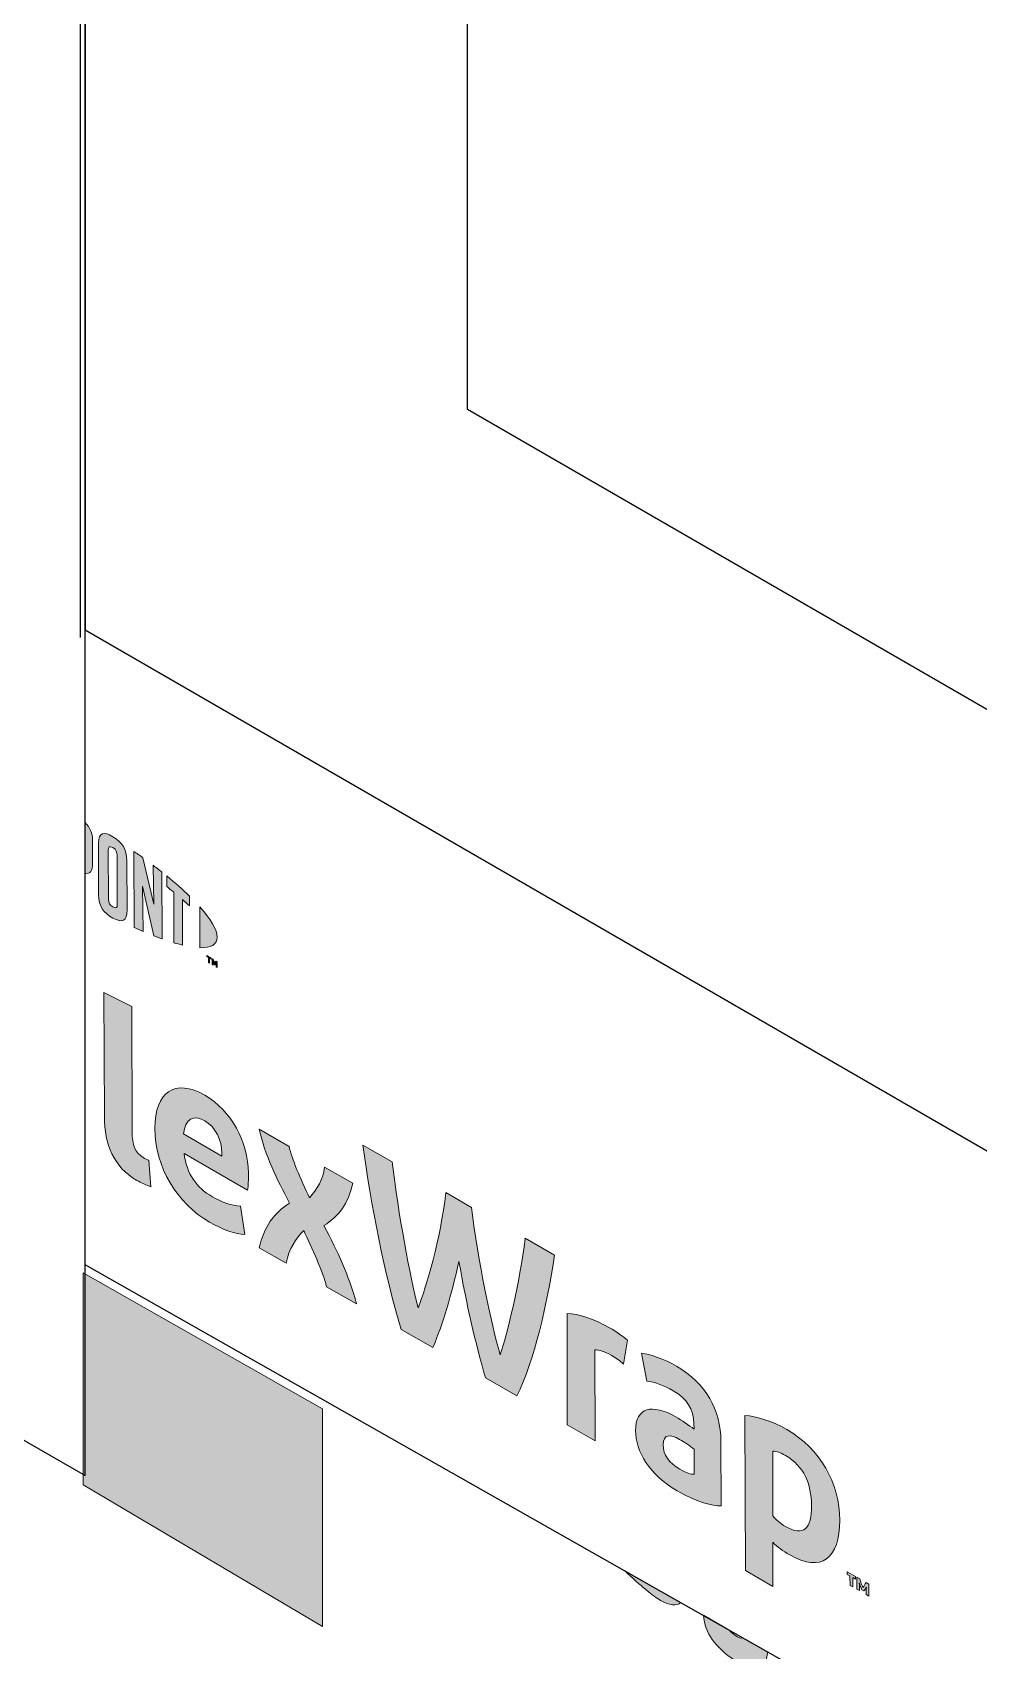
# Model space of a CAD drawing. Extents: x -1140 to 5605, y -816 to 1734.
# Drawn here: x 3806.2 to 3845, y -26.7 to 39.7 of the extents above; entities that cross this region are included whole.
import ezdxf

# ---------------------------------------------------------------- set-up
doc = ezdxf.new("R2010")
doc.units = 0
doc.header["$MEASUREMENT"] = 0
for name, color, linetype, lineweight in [('G-ANNO-TTLB', 7, 'Continuous', 0), ('TYVEK', 7, 'Continuous', 0), ('X-REF - TRACED', 7, 'Continuous', 0)]:
    doc.layers.add(name, color=color, linetype=linetype, lineweight=lineweight)

# ---------------------------------------------------------------- blocks, each defined once
blk = doc.blocks.new('Block_62')
at = {"layer": 'TYVEK', "color": 2, "lineweight": 25, "true_color": 0xffff00}
blk.add_lwpolyline([(3808.127, 14.842)], dxfattribs=at)
blk = doc.blocks.new('Block_63')
at = {"layer": 'TYVEK', "color": 1, "lineweight": 25, "true_color": 0xff0000}
blk.add_lwpolyline([(3839.972, -3.544)], dxfattribs=at)
blk = doc.blocks.new('Block_70')
at = {"layer": 'TYVEK', "color": 1, "lineweight": 25, "true_color": 0xff0000}
blk.add_lwpolyline([(3839.972, -3.544)], dxfattribs=at)
blk = doc.blocks.new('Block_74')
at = {"layer": 'TYVEK', "color": 4, "lineweight": 25, "true_color": 0x00ffff}
for points in [[(3860.526, 9.689)], [(3840.21, -1.922)]]:
    blk.add_lwpolyline(points, dxfattribs=at)
blk = doc.blocks.new('Block_77')
at = {"layer": 'TYVEK', "color": 4, "lineweight": 25, "true_color": 0x00ffff}
blk.add_lwpolyline([(3808.323, 15.016)], dxfattribs=at)
blk = doc.blocks.new('Block_78')
at = {"layer": 'TYVEK', "color": 2, "lineweight": 25, "true_color": 0xffff00}
blk.add_lwpolyline([(3808.082, 14.842)], dxfattribs=at)
blk = doc.blocks.new('Block_79')
at = {"layer": 'TYVEK', "color": 2, "lineweight": 25, "true_color": 0xffff00}
blk.add_lwpolyline([(3813.006, 17.625)], dxfattribs=at)
blk = doc.blocks.new('Block_80')
at = {"layer": 'TYVEK', "color": 1, "lineweight": 25, "true_color": 0xff0000}
blk.add_lwpolyline([(3839.972, -3.544)], dxfattribs=at)
blk = doc.blocks.new('Block_82')
at = {"layer": 'TYVEK', "true_color": 0x003b71, "transparency": 33554687}
h = blk.add_hatch(color=156, dxfattribs=at)
h.dxf.hatch_style = 2
edge = h.paths.add_edge_path()
edge.add_spline(control_points=[(3810.944, -6.601), (3810.864, -6.581), (3810.784, -6.54), (3810.704, -6.491), (3810.375, -6.301), (3810.254, -5.961), (3810.254, -5.441), (3810.254, -5.441), (3810.244, -0.29), (3810.244, -0.29), (3810.244, -0.29), (3809.094, 0.279), (3809.094, 0.279), (3809.094, 0.279), (3809.114, -4.811), (3809.114, -4.811), (3809.114, -5.951), (3809.494, -6.881), (3810.444, -7.431), (3810.614, -7.521), (3810.864, -7.631), (3811.024, -7.691), (3811.024, -7.691), (3810.944, -6.601), (3810.944, -6.601)], knot_values=[0, 0, 0, 0, 1, 1, 1, 2, 2, 2, 3, 3, 3, 4, 4, 4, 5, 5, 5, 6, 6, 6, 7, 7, 7, 8, 8, 8, 8], degree=3, periodic=0)
h = blk.add_hatch(color=156, dxfattribs=at)
h.dxf.hatch_style = 2
edge = h.paths.add_edge_path()
edge.add_spline(control_points=[(3813.934, -6.431), (3813.934, -6.431), (3812.364, -5.521), (3812.364, -5.521), (3812.434, -4.921), (3812.754, -4.711), (3813.234, -4.98), (3813.684, -5.241), (3813.934, -5.781), (3813.934, -6.311), (3813.934, -6.311), (3813.934, -6.431), (3813.934, -6.431)], knot_values=[0, 0, 0, 0, 1, 1, 1, 2, 2, 2, 3, 3, 3, 4, 4, 4, 4], degree=3, periodic=0)
edge = h.paths.add_edge_path()
edge.add_spline(control_points=[(3815.024, -7.131), (3815.024, -5.851), (3814.314, -4.561), (3813.234, -3.931), (3812.014, -3.241), (3811.184, -3.79), (3811.184, -5.301), (3811.184, -6.881), (3812.104, -8.381), (3813.434, -9.141), (3813.974, -9.461), (3814.514, -9.631), (3814.875, -9.651), (3814.875, -9.651), (3814.694, -8.491), (3814.694, -8.491), (3814.335, -8.451), (3813.954, -8.341), (3813.544, -8.101), (3812.884, -7.721), (3812.494, -7.161), (3812.384, -6.331), (3812.384, -6.331), (3814.994, -7.831), (3814.994, -7.831), (3815.014, -7.651), (3815.034, -7.411), (3815.024, -7.131)], knot_values=[0, 0, 0, 0, 1, 1, 1, 2, 2, 2, 3, 3, 3, 4, 4, 4, 5, 5, 5, 6, 6, 6, 7, 7, 7, 8, 8, 8, 9, 9, 9, 9], degree=3, periodic=0)
h = blk.add_hatch(color=156, dxfattribs=at)
h.dxf.hatch_style = 2
edge = h.paths.add_edge_path()
edge.add_spline(control_points=[(3818.125, -9.281), (3818.744, -8.901), (3819.104, -8.411), (3819.314, -7.54), (3819.314, -7.54), (3818.154, -6.881), (3818.154, -6.881), (3818.104, -7.381), (3817.835, -7.79), (3817.534, -8.141), (3817.165, -7.381), (3816.804, -6.531), (3816.694, -6.04), (3816.694, -6.04), (3815.464, -5.331), (3815.464, -5.331), (3815.724, -6.431), (3816.165, -7.341), (3816.714, -8.361), (3816.054, -8.781), (3815.674, -9.321), (3815.464, -10.201), (3815.464, -10.201), (3816.574, -10.831), (3816.574, -10.831), (3816.684, -10.221), (3816.984, -9.821), (3817.294, -9.48), (3817.644, -10.201), (3818.064, -11.151), (3818.234, -11.79), (3818.234, -11.79), (3819.464, -12.491), (3819.464, -12.491), (3819.125, -11.29), (3818.714, -10.391), (3818.125, -9.281)], knot_values=[0, 0, 0, 0, 1, 1, 1, 2, 2, 2, 3, 3, 3, 4, 4, 4, 5, 5, 5, 6, 6, 6, 7, 7, 7, 8, 8, 8, 9, 9, 9, 10, 10, 10, 11, 11, 11, 12, 12, 12, 12], degree=3, periodic=0)
h = blk.add_hatch(color=156, dxfattribs=at)
h.dxf.hatch_style = 2
edge = h.paths.add_edge_path()
edge.add_spline(control_points=[(3826.384, -9.801), (3826.144, -11.671), (3825.674, -13.661), (3825.354, -14.591), (3824.984, -13.261), (3824.444, -10.761), (3824.184, -8.54), (3824.184, -8.54), (3823.134, -7.931), (3823.134, -7.931), (3822.894, -9.871), (3822.344, -11.751), (3821.994, -12.661), (3821.654, -11.351), (3821.184, -8.821), (3820.924, -6.671), (3820.924, -6.671), (3819.724, -5.98), (3819.724, -5.98), (3820.034, -8.371), (3820.625, -11.331), (3821.294, -13.54), (3821.294, -13.54), (3822.594, -14.29), (3822.594, -14.29), (3823.004, -13.331), (3823.354, -12.141), (3823.665, -10.751), (3823.974, -12.491), (3824.344, -14.101), (3824.754, -15.531), (3824.754, -15.531), (3826.044, -16.271), (3826.044, -16.271), (3826.744, -14.851), (3827.284, -12.54), (3827.594, -10.501), (3827.594, -10.501), (3826.384, -9.801), (3826.384, -9.801)], knot_values=[0, 0, 0, 0, 1, 1, 1, 2, 2, 2, 3, 3, 3, 4, 4, 4, 5, 5, 5, 6, 6, 6, 7, 7, 7, 8, 8, 8, 9, 9, 9, 10, 10, 10, 11, 11, 11, 12, 12, 12, 13, 13, 13, 13], degree=3, periodic=0)
h = blk.add_hatch(color=156, dxfattribs=at)
h.dxf.hatch_style = 2
edge = h.paths.add_edge_path()
edge.add_spline(control_points=[(3829.844, -13.471), (3829.244, -13.131), (3828.554, -12.891), (3828.104, -12.891), (3828.104, -12.891), (3828.114, -17.461), (3828.114, -17.461), (3828.114, -17.461), (3829.254, -18.111), (3829.254, -18.111), (3829.254, -18.111), (3829.244, -14.381), (3829.244, -14.381), (3829.424, -14.381), (3829.625, -14.431), (3829.934, -14.611), (3830.104, -14.711), (3830.284, -14.831), (3830.424, -14.971), (3830.424, -14.971), (3830.585, -13.98), (3830.585, -13.98), (3830.415, -13.841), (3830.134, -13.641), (3829.844, -13.471)], knot_values=[0, 0, 0, 0, 1, 1, 1, 2, 2, 2, 3, 3, 3, 4, 4, 4, 5, 5, 5, 6, 6, 6, 7, 7, 7, 8, 8, 8, 8], degree=3, periodic=0)
h = blk.add_hatch(color=156, dxfattribs=at)
h.dxf.hatch_style = 2
edge = h.paths.add_edge_path()
edge.add_spline(control_points=[(3833.314, -19.48), (3833.194, -19.491), (3832.984, -19.431), (3832.734, -19.281), (3832.294, -19.031), (3832.044, -18.681), (3832.044, -18.281), (3832.044, -17.831), (3832.344, -17.831), (3832.724, -18.051), (3832.924, -18.161), (3833.125, -18.311), (3833.314, -18.461), (3833.314, -18.461), (3833.314, -19.48), (3833.314, -19.48)], knot_values=[0, 0, 0, 0, 1, 1, 1, 2, 2, 2, 3, 3, 3, 4, 4, 4, 5, 5, 5, 5], degree=3, periodic=0)
edge = h.paths.add_edge_path()
edge.add_spline(control_points=[(3834.415, -18.131), (3834.415, -16.841), (3833.804, -15.751), (3832.594, -15.051), (3832.085, -14.761), (3831.514, -14.551), (3831.165, -14.521), (3831.165, -14.521), (3831.375, -15.661), (3831.375, -15.661), (3831.714, -15.701), (3832.104, -15.851), (3832.464, -16.061), (3833.014, -16.381), (3833.304, -16.821), (3833.304, -17.401), (3833.304, -17.401), (3833.314, -17.631), (3833.314, -17.631), (3833.104, -17.48), (3832.804, -17.271), (3832.574, -17.131), (3831.585, -16.571), (3830.915, -16.741), (3830.915, -17.691), (3830.915, -18.54), (3831.484, -19.511), (3832.625, -20.161), (3833.444, -20.641), (3834.085, -20.781), (3834.424, -20.781), (3834.424, -20.781), (3834.415, -18.131), (3834.415, -18.131)], knot_values=[0, 0, 0, 0, 1, 1, 1, 2, 2, 2, 3, 3, 3, 4, 4, 4, 5, 5, 5, 6, 6, 6, 7, 7, 7, 8, 8, 8, 9, 9, 9, 10, 10, 10, 11, 11, 11, 11], degree=3, periodic=0)
h = blk.add_hatch(color=156, dxfattribs=at)
h.dxf.hatch_style = 2
edge = h.paths.add_edge_path()
edge.add_spline(control_points=[(3837.074, -21.631), (3836.835, -21.491), (3836.704, -21.361), (3836.544, -21.191), (3836.544, -21.191), (3836.544, -18.531), (3836.544, -18.531), (3836.714, -18.551), (3836.864, -18.591), (3837.064, -18.711), (3837.824, -19.141), (3838.134, -19.891), (3838.134, -20.751), (3838.144, -21.73), (3837.804, -22.051), (3837.074, -21.631)], knot_values=[0, 0, 0, 0, 1, 1, 1, 2, 2, 2, 3, 3, 3, 4, 4, 4, 5, 5, 5, 5], degree=3, periodic=0)
edge = h.paths.add_edge_path()
edge.add_spline(control_points=[(3837.125, -17.651), (3836.534, -17.311), (3835.875, -17.101), (3835.404, -17.071), (3835.404, -17.071), (3835.424, -23.431), (3835.424, -23.431), (3835.424, -23.431), (3836.554, -24.081), (3836.554, -24.081), (3836.554, -24.081), (3836.544, -22.271), (3836.544, -22.271), (3836.754, -22.48), (3836.954, -22.631), (3837.244, -22.79), (3838.534, -23.54), (3839.304, -22.941), (3839.294, -21.371), (3839.294, -19.851), (3838.484, -18.431), (3837.125, -17.651)], knot_values=[0, 0, 0, 0, 1, 1, 1, 2, 2, 2, 3, 3, 3, 4, 4, 4, 5, 5, 5, 6, 6, 6, 7, 7, 7, 7], degree=3, periodic=0)
h = blk.add_hatch(color=156, dxfattribs=at)
h.dxf.hatch_style = 2
edge = h.paths.add_edge_path()
edge.add_spline(control_points=[(3839.604, -23.48), (3839.604, -23.48), (3839.604, -23.591), (3839.604, -23.591), (3839.604, -23.591), (3839.714, -23.651), (3839.714, -23.651), (3839.714, -23.651), (3839.724, -24.04), (3839.724, -24.04), (3839.724, -24.04), (3839.835, -24.101), (3839.835, -24.101), (3839.835, -24.101), (3839.835, -23.721), (3839.835, -23.721), (3839.835, -23.721), (3839.944, -23.781), (3839.944, -23.781), (3839.944, -23.781), (3839.944, -23.671), (3839.944, -23.671), (3839.944, -23.671), (3839.604, -23.48), (3839.604, -23.48)], knot_values=[0, 0, 0, 0, 1, 1, 1, 2, 2, 2, 3, 3, 3, 4, 4, 4, 5, 5, 5, 6, 6, 6, 7, 7, 7, 8, 8, 8, 8], degree=3, periodic=0)
edge = h.paths.add_edge_path()
edge.add_spline(control_points=[(3840.375, -23.921), (3840.335, -24.011), (3840.294, -24.071), (3840.244, -24.131), (3840.194, -24.021), (3840.154, -23.911), (3840.114, -23.771), (3840.114, -23.771), (3839.994, -23.701), (3839.994, -23.701), (3839.994, -23.701), (3839.994, -24.191), (3839.994, -24.191), (3839.994, -24.191), (3840.104, -24.251), (3840.104, -24.251), (3840.104, -24.251), (3840.104, -24.031), (3840.104, -24.031), (3840.104, -24.031), (3840.094, -23.941), (3840.094, -23.941), (3840.134, -24.04), (3840.174, -24.141), (3840.204, -24.221), (3840.204, -24.221), (3840.284, -24.271), (3840.284, -24.271), (3840.314, -24.23), (3840.354, -24.171), (3840.394, -24.121), (3840.394, -24.121), (3840.384, -24.191), (3840.384, -24.191), (3840.384, -24.191), (3840.384, -24.421), (3840.384, -24.421), (3840.384, -24.421), (3840.494, -24.48), (3840.494, -24.48), (3840.494, -24.48), (3840.494, -23.991), (3840.494, -23.991), (3840.494, -23.991), (3840.375, -23.921), (3840.375, -23.921)], knot_values=[0, 0, 0, 0, 1, 1, 1, 2, 2, 2, 3, 3, 3, 4, 4, 4, 5, 5, 5, 6, 6, 6, 7, 7, 7, 8, 8, 8, 9, 9, 9, 10, 10, 10, 11, 11, 11, 12, 12, 12, 13, 13, 13, 14, 14, 14, 15, 15, 15, 15], degree=3, periodic=0)
at = {"layer": 'TYVEK'}
for points, knots in [([(3810.944, -6.601), (3810.864, -6.581), (3810.784, -6.54), (3810.704, -6.491), (3810.375, -6.301), (3810.254, -5.961), (3810.254, -5.441), (3810.254, -5.441), (3810.244, -0.29), (3810.244, -0.29), (3810.244, -0.29), (3809.094, 0.279), (3809.094, 0.279), (3809.094, 0.279), (3809.114, -4.811), (3809.114, -4.811), (3809.114, -5.951), (3809.494, -6.881), (3810.444, -7.431), (3810.614, -7.521), (3810.864, -7.631), (3811.024, -7.691), (3811.024, -7.691), (3810.944, -6.601), (3810.944, -6.601)], [0, 0, 0, 0, 1, 1, 1, 2, 2, 2, 3, 3, 3, 4, 4, 4, 5, 5, 5, 6, 6, 6, 7, 7, 7, 8, 8, 8, 8]), ([(3815.024, -7.131), (3815.024, -5.851), (3814.314, -4.561), (3813.234, -3.931), (3812.014, -3.241), (3811.184, -3.79), (3811.184, -5.301), (3811.184, -6.881), (3812.104, -8.381), (3813.434, -9.141), (3813.974, -9.461), (3814.514, -9.631), (3814.875, -9.651), (3814.875, -9.651), (3814.694, -8.491), (3814.694, -8.491), (3814.335, -8.451), (3813.954, -8.341), (3813.544, -8.101), (3812.884, -7.721), (3812.494, -7.161), (3812.384, -6.331), (3812.384, -6.331), (3814.994, -7.831), (3814.994, -7.831), (3815.014, -7.651), (3815.034, -7.411), (3815.024, -7.131)], [0, 0, 0, 0, 1, 1, 1, 2, 2, 2, 3, 3, 3, 4, 4, 4, 5, 5, 5, 6, 6, 6, 7, 7, 7, 8, 8, 8, 9, 9, 9, 9]), ([(3813.934, -6.431), (3813.934, -6.431), (3812.364, -5.521), (3812.364, -5.521), (3812.434, -4.921), (3812.754, -4.711), (3813.234, -4.98), (3813.684, -5.241), (3813.934, -5.781), (3813.934, -6.311), (3813.934, -6.311), (3813.934, -6.431), (3813.934, -6.431)], [0, 0, 0, 0, 1, 1, 1, 2, 2, 2, 3, 3, 3, 4, 4, 4, 4]), ([(3818.125, -9.281), (3818.744, -8.901), (3819.104, -8.411), (3819.314, -7.54), (3819.314, -7.54), (3818.154, -6.881), (3818.154, -6.881), (3818.104, -7.381), (3817.835, -7.79), (3817.534, -8.141), (3817.165, -7.381), (3816.804, -6.531), (3816.694, -6.04), (3816.694, -6.04), (3815.464, -5.331), (3815.464, -5.331), (3815.724, -6.431), (3816.165, -7.341), (3816.714, -8.361), (3816.054, -8.781), (3815.674, -9.321), (3815.464, -10.201), (3815.464, -10.201), (3816.574, -10.831), (3816.574, -10.831), (3816.684, -10.221), (3816.984, -9.821), (3817.294, -9.48), (3817.644, -10.201), (3818.064, -11.151), (3818.234, -11.79), (3818.234, -11.79), (3819.464, -12.491), (3819.464, -12.491), (3819.125, -11.29), (3818.714, -10.391), (3818.125, -9.281)], [0, 0, 0, 0, 1, 1, 1, 2, 2, 2, 3, 3, 3, 4, 4, 4, 5, 5, 5, 6, 6, 6, 7, 7, 7, 8, 8, 8, 9, 9, 9, 10, 10, 10, 11, 11, 11, 12, 12, 12, 12]), ([(3826.384, -9.801), (3826.144, -11.671), (3825.674, -13.661), (3825.354, -14.591), (3824.984, -13.261), (3824.444, -10.761), (3824.184, -8.54), (3824.184, -8.54), (3823.134, -7.931), (3823.134, -7.931), (3822.894, -9.871), (3822.344, -11.751), (3821.994, -12.661), (3821.654, -11.351), (3821.184, -8.821), (3820.924, -6.671), (3820.924, -6.671), (3819.724, -5.98), (3819.724, -5.98), (3820.034, -8.371), (3820.625, -11.331), (3821.294, -13.54), (3821.294, -13.54), (3822.594, -14.29), (3822.594, -14.29), (3823.004, -13.331), (3823.354, -12.141), (3823.665, -10.751), (3823.974, -12.491), (3824.344, -14.101), (3824.754, -15.531), (3824.754, -15.531), (3826.044, -16.271), (3826.044, -16.271), (3826.744, -14.851), (3827.284, -12.54), (3827.594, -10.501), (3827.594, -10.501), (3826.384, -9.801), (3826.384, -9.801)], [0, 0, 0, 0, 1, 1, 1, 2, 2, 2, 3, 3, 3, 4, 4, 4, 5, 5, 5, 6, 6, 6, 7, 7, 7, 8, 8, 8, 9, 9, 9, 10, 10, 10, 11, 11, 11, 12, 12, 12, 13, 13, 13, 13]), ([(3829.844, -13.471), (3829.244, -13.131), (3828.554, -12.891), (3828.104, -12.891), (3828.104, -12.891), (3828.114, -17.461), (3828.114, -17.461), (3828.114, -17.461), (3829.254, -18.111), (3829.254, -18.111), (3829.254, -18.111), (3829.244, -14.381), (3829.244, -14.381), (3829.424, -14.381), (3829.625, -14.431), (3829.934, -14.611), (3830.104, -14.711), (3830.284, -14.831), (3830.424, -14.971), (3830.424, -14.971), (3830.585, -13.98), (3830.585, -13.98), (3830.415, -13.841), (3830.134, -13.641), (3829.844, -13.471)], [0, 0, 0, 0, 1, 1, 1, 2, 2, 2, 3, 3, 3, 4, 4, 4, 5, 5, 5, 6, 6, 6, 7, 7, 7, 8, 8, 8, 8]), ([(3834.415, -18.131), (3834.415, -16.841), (3833.804, -15.751), (3832.594, -15.051), (3832.085, -14.761), (3831.514, -14.551), (3831.165, -14.521), (3831.165, -14.521), (3831.375, -15.661), (3831.375, -15.661), (3831.714, -15.701), (3832.104, -15.851), (3832.464, -16.061), (3833.014, -16.381), (3833.304, -16.821), (3833.304, -17.401), (3833.304, -17.401), (3833.314, -17.631), (3833.314, -17.631), (3833.104, -17.48), (3832.804, -17.271), (3832.574, -17.131), (3831.585, -16.571), (3830.915, -16.741), (3830.915, -17.691), (3830.915, -18.54), (3831.484, -19.511), (3832.625, -20.161), (3833.444, -20.641), (3834.085, -20.781), (3834.424, -20.781), (3834.424, -20.781), (3834.415, -18.131), (3834.415, -18.131)], [0, 0, 0, 0, 1, 1, 1, 2, 2, 2, 3, 3, 3, 4, 4, 4, 5, 5, 5, 6, 6, 6, 7, 7, 7, 8, 8, 8, 9, 9, 9, 10, 10, 10, 11, 11, 11, 11]), ([(3837.125, -17.651), (3836.534, -17.311), (3835.875, -17.101), (3835.404, -17.071), (3835.404, -17.071), (3835.424, -23.431), (3835.424, -23.431), (3835.424, -23.431), (3836.554, -24.081), (3836.554, -24.081), (3836.554, -24.081), (3836.544, -22.271), (3836.544, -22.271), (3836.754, -22.48), (3836.954, -22.631), (3837.244, -22.79), (3838.534, -23.54), (3839.304, -22.941), (3839.294, -21.371), (3839.294, -19.851), (3838.484, -18.431), (3837.125, -17.651)], [0, 0, 0, 0, 1, 1, 1, 2, 2, 2, 3, 3, 3, 4, 4, 4, 5, 5, 5, 6, 6, 6, 7, 7, 7, 7]), ([(3833.314, -19.48), (3833.194, -19.491), (3832.984, -19.431), (3832.734, -19.281), (3832.294, -19.031), (3832.044, -18.681), (3832.044, -18.281), (3832.044, -17.831), (3832.344, -17.831), (3832.724, -18.051), (3832.924, -18.161), (3833.125, -18.311), (3833.314, -18.461), (3833.314, -18.461), (3833.314, -19.48), (3833.314, -19.48)], [0, 0, 0, 0, 1, 1, 1, 2, 2, 2, 3, 3, 3, 4, 4, 4, 5, 5, 5, 5]), ([(3837.074, -21.631), (3836.835, -21.491), (3836.704, -21.361), (3836.544, -21.191), (3836.544, -21.191), (3836.544, -18.531), (3836.544, -18.531), (3836.714, -18.551), (3836.864, -18.591), (3837.064, -18.711), (3837.824, -19.141), (3838.134, -19.891), (3838.134, -20.751), (3838.144, -21.73), (3837.804, -22.051), (3837.074, -21.631)], [0, 0, 0, 0, 1, 1, 1, 2, 2, 2, 3, 3, 3, 4, 4, 4, 5, 5, 5, 5]), ([(3839.604, -23.48), (3839.604, -23.48), (3839.604, -23.591), (3839.604, -23.591), (3839.604, -23.591), (3839.714, -23.651), (3839.714, -23.651), (3839.714, -23.651), (3839.724, -24.04), (3839.724, -24.04), (3839.724, -24.04), (3839.835, -24.101), (3839.835, -24.101), (3839.835, -24.101), (3839.835, -23.721), (3839.835, -23.721), (3839.835, -23.721), (3839.944, -23.781), (3839.944, -23.781), (3839.944, -23.781), (3839.944, -23.671), (3839.944, -23.671), (3839.944, -23.671), (3839.604, -23.48), (3839.604, -23.48)], [0, 0, 0, 0, 1, 1, 1, 2, 2, 2, 3, 3, 3, 4, 4, 4, 5, 5, 5, 6, 6, 6, 7, 7, 7, 8, 8, 8, 8]), ([(3840.375, -23.921), (3840.335, -24.011), (3840.294, -24.071), (3840.244, -24.131), (3840.194, -24.021), (3840.154, -23.911), (3840.114, -23.771), (3840.114, -23.771), (3839.994, -23.701), (3839.994, -23.701), (3839.994, -23.701), (3839.994, -24.191), (3839.994, -24.191), (3839.994, -24.191), (3840.104, -24.251), (3840.104, -24.251), (3840.104, -24.251), (3840.104, -24.031), (3840.104, -24.031), (3840.104, -24.031), (3840.094, -23.941), (3840.094, -23.941), (3840.134, -24.04), (3840.174, -24.141), (3840.204, -24.221), (3840.204, -24.221), (3840.284, -24.271), (3840.284, -24.271), (3840.314, -24.23), (3840.354, -24.171), (3840.394, -24.121), (3840.394, -24.121), (3840.384, -24.191), (3840.384, -24.191), (3840.384, -24.191), (3840.384, -24.421), (3840.384, -24.421), (3840.384, -24.421), (3840.494, -24.48), (3840.494, -24.48), (3840.494, -24.48), (3840.494, -23.991), (3840.494, -23.991), (3840.494, -23.991), (3840.375, -23.921), (3840.375, -23.921)], [0, 0, 0, 0, 1, 1, 1, 2, 2, 2, 3, 3, 3, 4, 4, 4, 5, 5, 5, 6, 6, 6, 7, 7, 7, 8, 8, 8, 9, 9, 9, 10, 10, 10, 11, 11, 11, 12, 12, 12, 13, 13, 13, 14, 14, 14, 15, 15, 15, 15])]:
    blk.add_open_spline(points, degree=3, knots=knots, dxfattribs=at)
blk = doc.blocks.new('Block_83')
at = {"layer": 'TYVEK', "true_color": 0x003b71, "transparency": 33554687}
h = blk.add_hatch(color=156, dxfattribs=at)
h.dxf.hatch_style = 2
edge = h.paths.add_edge_path()
edge.add_spline(control_points=[(3808.324, 7.249), (3808.324, 7.249), (3808.324, 5.169), (3808.324, 5.169), (3808.534, 5.129), (3808.625, 5.27), (3808.625, 5.569), (3808.625, 5.569), (3808.625, 6.529), (3808.625, 6.529), (3808.625, 6.809), (3808.524, 7.049), (3808.324, 7.249)], knot_values=[0, 0, 0, 0, 1, 1, 1, 2, 2, 2, 3, 3, 3, 4, 4, 4, 4], degree=3, periodic=0)
h = blk.add_hatch(color=156, dxfattribs=at)
h.dxf.hatch_style = 2
edge = h.paths.add_edge_path()
edge.add_spline(control_points=[(3809.464, 3.789), (3809.324, 3.869), (3809.284, 3.96), (3809.284, 4.089), (3809.284, 4.089), (3809.274, 6.119), (3809.274, 6.119), (3809.274, 6.249), (3809.314, 6.309), (3809.464, 6.219), (3809.604, 6.129), (3809.634, 6.039), (3809.634, 5.909), (3809.634, 5.909), (3809.644, 3.889), (3809.644, 3.889), (3809.644, 3.759), (3809.604, 3.71), (3809.464, 3.789)], knot_values=[0, 0, 0, 0, 1, 1, 1, 2, 2, 2, 3, 3, 3, 4, 4, 4, 5, 5, 5, 6, 6, 6, 6], degree=3, periodic=0)
edge = h.paths.add_edge_path()
edge.add_spline(control_points=[(3810.034, 5.699), (3810.034, 6.159), (3809.854, 6.419), (3809.454, 6.669), (3809.094, 6.899), (3808.875, 6.839), (3808.875, 6.409), (3808.875, 6.409), (3808.875, 4.289), (3808.875, 4.289), (3808.884, 3.829), (3809.074, 3.529), (3809.464, 3.329), (3809.844, 3.129), (3810.044, 3.179), (3810.044, 3.669), (3810.044, 3.669), (3810.034, 5.699), (3810.034, 5.699)], knot_values=[0, 0, 0, 0, 1, 1, 1, 2, 2, 2, 3, 3, 3, 4, 4, 4, 5, 5, 5, 6, 6, 6, 6], degree=3, periodic=0)
h = blk.add_hatch(color=156, dxfattribs=at)
h.dxf.hatch_style = 2
edge = h.paths.add_edge_path()
edge.add_spline(control_points=[(3811.14, 3.897), (3811.14, 3.897), (3810.697, 5.803), (3810.697, 5.803), (3810.577, 5.89), (3810.433, 5.991), (3810.321, 6.067), (3810.321, 6.067), (3810.329, 2.946), (3810.329, 2.946), (3810.407, 2.909), (3810.607, 2.821), (3810.71, 2.777), (3810.71, 2.777), (3810.674, 4.634), (3810.674, 4.634), (3810.674, 4.634), (3811.144, 2.6), (3811.144, 2.6), (3811.243, 2.561), (3811.387, 2.507), (3811.482, 2.473), (3811.482, 2.473), (3811.475, 5.216), (3811.475, 5.216), (3811.376, 5.295), (3811.196, 5.434), (3811.109, 5.499), (3811.109, 5.499), (3811.14, 3.897), (3811.14, 3.897)], knot_values=[0, 0, 0, 0, 1, 1, 1, 2, 2, 2, 3, 3, 3, 4, 4, 4, 5, 5, 5, 6, 6, 6, 7, 7, 7, 8, 8, 8, 9, 9, 9, 10, 10, 10, 10], degree=3, periodic=0)
h = blk.add_hatch(color=156, dxfattribs=at)
h.dxf.hatch_style = 2
edge = h.paths.add_edge_path()
edge.add_spline(control_points=[(3811.672, 4.624), (3811.771, 4.547), (3811.867, 4.469), (3811.961, 4.391), (3811.961, 4.391), (3811.967, 2.316), (3811.967, 2.316), (3812.053, 2.289), (3812.214, 2.245), (3812.321, 2.22), (3812.321, 2.22), (3812.317, 4.089), (3812.317, 4.089), (3812.42, 4), (3812.517, 3.913), (3812.606, 3.833), (3812.606, 3.833), (3812.605, 4.233), (3812.605, 4.233), (3812.324, 4.507), (3812.023, 4.771), (3811.671, 5.058), (3811.671, 5.058), (3811.672, 4.624), (3811.672, 4.624)], knot_values=[0, 0, 0, 0, 1, 1, 1, 2, 2, 2, 3, 3, 3, 4, 4, 4, 5, 5, 5, 6, 6, 6, 7, 7, 7, 8, 8, 8, 8], degree=3, periodic=0)
h = blk.add_hatch(color=156, dxfattribs=at)
h.dxf.hatch_style = 2
edge = h.paths.add_edge_path()
edge.add_spline(control_points=[(3813.743, 2.549), (3813.744, 2.242), (3813.486, 2.103), (3813.035, 2.115), (3813.035, 2.115), (3813.031, 3.791), (3813.031, 3.791), (3813.483, 3.287), (3813.742, 2.853), (3813.743, 2.549)], knot_values=[0, 0, 0, 0, 1, 1, 1, 2, 2, 2, 3, 3, 3, 3], degree=3, periodic=0)
h = blk.add_hatch(color=156, dxfattribs=at)
h.dxf.hatch_style = 2
edge = h.paths.add_edge_path()
edge.add_spline(control_points=[(3813.324, 1.789), (3813.324, 1.789), (3813.324, 1.739), (3813.324, 1.739), (3813.324, 1.739), (3813.384, 1.71), (3813.384, 1.71), (3813.384, 1.71), (3813.384, 1.509), (3813.384, 1.509), (3813.384, 1.509), (3813.424, 1.479), (3813.424, 1.479), (3813.424, 1.479), (3813.424, 1.679), (3813.424, 1.679), (3813.424, 1.679), (3813.494, 1.649), (3813.494, 1.649), (3813.494, 1.649), (3813.494, 1.689), (3813.494, 1.689), (3813.494, 1.689), (3813.324, 1.789), (3813.324, 1.789)], knot_values=[0, 0, 0, 0, 1, 1, 1, 2, 2, 2, 3, 3, 3, 4, 4, 4, 5, 5, 5, 6, 6, 6, 7, 7, 7, 8, 8, 8, 8], degree=3, periodic=0)
edge = h.paths.add_edge_path()
edge.add_spline(control_points=[(3813.704, 1.559), (3813.704, 1.559), (3813.644, 1.489), (3813.644, 1.489), (3813.644, 1.489), (3813.574, 1.639), (3813.574, 1.639), (3813.574, 1.639), (3813.534, 1.659), (3813.534, 1.659), (3813.534, 1.659), (3813.534, 1.419), (3813.534, 1.419), (3813.534, 1.419), (3813.574, 1.399), (3813.574, 1.399), (3813.574, 1.399), (3813.574, 1.569), (3813.574, 1.569), (3813.574, 1.569), (3813.634, 1.419), (3813.634, 1.419), (3813.634, 1.419), (3813.644, 1.419), (3813.644, 1.419), (3813.644, 1.419), (3813.704, 1.489), (3813.704, 1.489), (3813.704, 1.489), (3813.704, 1.319), (3813.704, 1.319), (3813.704, 1.319), (3813.744, 1.299), (3813.744, 1.299), (3813.744, 1.299), (3813.744, 1.539), (3813.744, 1.539), (3813.744, 1.539), (3813.704, 1.559), (3813.704, 1.559)], knot_values=[0, 0, 0, 0, 1, 1, 1, 2, 2, 2, 3, 3, 3, 4, 4, 4, 5, 5, 5, 6, 6, 6, 7, 7, 7, 8, 8, 8, 9, 9, 9, 10, 10, 10, 11, 11, 11, 12, 12, 12, 13, 13, 13, 13], degree=3, periodic=0)
at = {"layer": 'TYVEK'}
for points, knots in [([(3808.324, 7.249), (3808.324, 7.249), (3808.324, 5.169), (3808.324, 5.169), (3808.534, 5.129), (3808.625, 5.27), (3808.625, 5.569), (3808.625, 5.569), (3808.625, 6.529), (3808.625, 6.529), (3808.625, 6.809), (3808.524, 7.049), (3808.324, 7.249)], [0, 0, 0, 0, 1, 1, 1, 2, 2, 2, 3, 3, 3, 4, 4, 4, 4]), ([(3810.034, 5.699), (3810.034, 6.159), (3809.854, 6.419), (3809.454, 6.669), (3809.094, 6.899), (3808.875, 6.839), (3808.875, 6.409), (3808.875, 6.409), (3808.875, 4.289), (3808.875, 4.289), (3808.884, 3.829), (3809.074, 3.529), (3809.464, 3.329), (3809.844, 3.129), (3810.044, 3.179), (3810.044, 3.669), (3810.044, 3.669), (3810.034, 5.699), (3810.034, 5.699)], [0, 0, 0, 0, 1, 1, 1, 2, 2, 2, 3, 3, 3, 4, 4, 4, 5, 5, 5, 6, 6, 6, 6]), ([(3809.464, 3.789), (3809.324, 3.869), (3809.284, 3.96), (3809.284, 4.089), (3809.284, 4.089), (3809.274, 6.119), (3809.274, 6.119), (3809.274, 6.249), (3809.314, 6.309), (3809.464, 6.219), (3809.604, 6.129), (3809.634, 6.039), (3809.634, 5.909), (3809.634, 5.909), (3809.644, 3.889), (3809.644, 3.889), (3809.644, 3.759), (3809.604, 3.71), (3809.464, 3.789)], [0, 0, 0, 0, 1, 1, 1, 2, 2, 2, 3, 3, 3, 4, 4, 4, 5, 5, 5, 6, 6, 6, 6]), ([(3811.14, 3.897), (3811.14, 3.897), (3810.697, 5.803), (3810.697, 5.803), (3810.577, 5.89), (3810.433, 5.991), (3810.321, 6.067), (3810.321, 6.067), (3810.329, 2.946), (3810.329, 2.946), (3810.407, 2.909), (3810.607, 2.821), (3810.71, 2.777), (3810.71, 2.777), (3810.674, 4.634), (3810.674, 4.634), (3810.674, 4.634), (3811.144, 2.6), (3811.144, 2.6), (3811.243, 2.561), (3811.387, 2.507), (3811.482, 2.473), (3811.482, 2.473), (3811.475, 5.216), (3811.475, 5.216), (3811.376, 5.295), (3811.196, 5.434), (3811.109, 5.499), (3811.109, 5.499), (3811.14, 3.897), (3811.14, 3.897)], [0, 0, 0, 0, 1, 1, 1, 2, 2, 2, 3, 3, 3, 4, 4, 4, 5, 5, 5, 6, 6, 6, 7, 7, 7, 8, 8, 8, 9, 9, 9, 10, 10, 10, 10]), ([(3811.672, 4.624), (3811.771, 4.547), (3811.867, 4.469), (3811.961, 4.391), (3811.961, 4.391), (3811.967, 2.316), (3811.967, 2.316), (3812.053, 2.289), (3812.214, 2.245), (3812.321, 2.22), (3812.321, 2.22), (3812.317, 4.089), (3812.317, 4.089), (3812.42, 4), (3812.517, 3.913), (3812.606, 3.833), (3812.606, 3.833), (3812.605, 4.233), (3812.605, 4.233), (3812.324, 4.507), (3812.023, 4.771), (3811.671, 5.058), (3811.671, 5.058), (3811.672, 4.624), (3811.672, 4.624)], [0, 0, 0, 0, 1, 1, 1, 2, 2, 2, 3, 3, 3, 4, 4, 4, 5, 5, 5, 6, 6, 6, 7, 7, 7, 8, 8, 8, 8]), ([(3813.743, 2.549), (3813.744, 2.242), (3813.486, 2.103), (3813.035, 2.115), (3813.035, 2.115), (3813.031, 3.791), (3813.031, 3.791), (3813.483, 3.287), (3813.742, 2.853), (3813.743, 2.549)], [0, 0, 0, 0, 1, 1, 1, 2, 2, 2, 3, 3, 3, 3]), ([(3813.324, 1.789), (3813.324, 1.789), (3813.324, 1.739), (3813.324, 1.739), (3813.324, 1.739), (3813.384, 1.71), (3813.384, 1.71), (3813.384, 1.71), (3813.384, 1.509), (3813.384, 1.509), (3813.384, 1.509), (3813.424, 1.479), (3813.424, 1.479), (3813.424, 1.479), (3813.424, 1.679), (3813.424, 1.679), (3813.424, 1.679), (3813.494, 1.649), (3813.494, 1.649), (3813.494, 1.649), (3813.494, 1.689), (3813.494, 1.689), (3813.494, 1.689), (3813.324, 1.789), (3813.324, 1.789)], [0, 0, 0, 0, 1, 1, 1, 2, 2, 2, 3, 3, 3, 4, 4, 4, 5, 5, 5, 6, 6, 6, 7, 7, 7, 8, 8, 8, 8]), ([(3813.704, 1.559), (3813.704, 1.559), (3813.644, 1.489), (3813.644, 1.489), (3813.644, 1.489), (3813.574, 1.639), (3813.574, 1.639), (3813.574, 1.639), (3813.534, 1.659), (3813.534, 1.659), (3813.534, 1.659), (3813.534, 1.419), (3813.534, 1.419), (3813.534, 1.419), (3813.574, 1.399), (3813.574, 1.399), (3813.574, 1.399), (3813.574, 1.569), (3813.574, 1.569), (3813.574, 1.569), (3813.634, 1.419), (3813.634, 1.419), (3813.634, 1.419), (3813.644, 1.419), (3813.644, 1.419), (3813.644, 1.419), (3813.704, 1.489), (3813.704, 1.489), (3813.704, 1.489), (3813.704, 1.319), (3813.704, 1.319), (3813.704, 1.319), (3813.744, 1.299), (3813.744, 1.299), (3813.744, 1.299), (3813.744, 1.539), (3813.744, 1.539), (3813.744, 1.539), (3813.704, 1.559), (3813.704, 1.559)], [0, 0, 0, 0, 1, 1, 1, 2, 2, 2, 3, 3, 3, 4, 4, 4, 5, 5, 5, 6, 6, 6, 7, 7, 7, 8, 8, 8, 9, 9, 9, 10, 10, 10, 11, 11, 11, 12, 12, 12, 13, 13, 13, 13])]:
    blk.add_open_spline(points, degree=3, knots=knots, dxfattribs=at)
blk = doc.blocks.new('Block_81')
at = {"layer": 'TYVEK'}
for name in ['Block_83', 'Block_82']:
    blk.add_blockref(name, (0, 0), dxfattribs=at)
blk = doc.blocks.new('Block_367')
at = {"layer": 'X-REF - TRACED', "true_color": 0x848484, "transparency": 33554687}
h = blk.add_hatch(color=252, dxfattribs=at)
h.dxf.hatch_style = 2
edge = h.paths.add_edge_path()
edge.add_spline(control_points=[(3830.458, -23.437), (3831.128, -24.057), (3831.648, -24.487), (3831.938, -24.657), (3832.309, -24.867), (3832.588, -24.897), (3832.779, -24.747), (3832.779, -24.747), (3830.458, -23.437), (3830.458, -23.437)], knot_values=[0, 0, 0, 0, 1, 1, 1, 2, 2, 2, 3, 3, 3, 3], degree=3, periodic=0)
h = blk.add_hatch(color=252, dxfattribs=at)
h.dxf.hatch_style = 2
edge = h.paths.add_edge_path()
edge.add_spline(control_points=[(3836.338, -26.767), (3836.258, -27.567), (3835.758, -27.677), (3834.989, -27.127), (3834.168, -26.546), (3833.768, -26.027), (3833.699, -25.267), (3833.699, -25.267), (3834.748, -25.867), (3834.748, -25.867), (3834.809, -25.947), (3834.889, -26.017), (3834.989, -26.087), (3835.148, -26.207), (3835.258, -26.227), (3835.319, -26.187), (3835.319, -26.187), (3836.338, -26.767), (3836.338, -26.767)], knot_values=[0, 0, 0, 0, 1, 1, 1, 2, 2, 2, 3, 3, 3, 4, 4, 4, 5, 5, 5, 6, 6, 6, 6], degree=3, periodic=0)
h = blk.add_hatch(color=252, dxfattribs=at)
h.dxf.hatch_style = 2
edge = h.paths.add_edge_path()
edge.add_spline(control_points=[(3837.079, -27.187), (3837.079, -27.187), (3837.079, -28.467), (3837.079, -28.467), (3837.268, -28.587), (3837.758, -28.897), (3838.018, -29.057), (3838.018, -29.057), (3838.018, -27.717), (3838.018, -27.717), (3838.018, -27.717), (3837.079, -27.187), (3837.079, -27.187)], knot_values=[0, 0, 0, 0, 1, 1, 1, 2, 2, 2, 3, 3, 3, 4, 4, 4, 4], degree=3, periodic=0)
h = blk.add_hatch(color=252, dxfattribs=at)
h.dxf.hatch_style = 2
edge = h.paths.add_edge_path()
edge.add_spline(control_points=[(3842.168, -30.067), (3842.148, -30.287), (3842.048, -30.356), (3841.758, -30.197), (3841.469, -30.037), (3841.358, -29.847), (3841.338, -29.597), (3841.338, -29.597), (3840.369, -29.046), (3840.369, -29.046), (3840.378, -30.087), (3840.849, -30.787), (3841.758, -31.267), (3842.628, -31.727), (3843.099, -31.637), (3843.128, -30.617), (3843.128, -30.617), (3842.168, -30.067), (3842.168, -30.067)], knot_values=[0, 0, 0, 0, 1, 1, 1, 2, 2, 2, 3, 3, 3, 4, 4, 4, 5, 5, 5, 6, 6, 6, 6], degree=3, periodic=0)
h = blk.add_hatch(color=252, dxfattribs=at)
h.dxf.hatch_style = 2
edge = h.paths.add_edge_path()
edge.add_spline(control_points=[(3844.679, -31.497), (3844.679, -31.497), (3844.699, -32.597), (3844.699, -32.597), (3844.458, -32.487), (3843.989, -32.277), (3843.798, -32.187), (3843.798, -32.187), (3843.798, -30.997), (3843.798, -30.997), (3843.798, -30.997), (3844.679, -31.497), (3844.679, -31.497)], knot_values=[0, 0, 0, 0, 1, 1, 1, 2, 2, 2, 3, 3, 3, 4, 4, 4, 4], degree=3, periodic=0)
h = blk.add_hatch(color=252, dxfattribs=at)
h.dxf.hatch_style = 2
edge = h.paths.add_edge_path()
edge.add_spline(control_points=[(3846.529, -32.537), (3846.529, -32.537), (3846.529, -33.317), (3846.529, -33.317), (3846.309, -33.237), (3845.969, -33.106), (3845.728, -33.017), (3845.728, -33.017), (3845.478, -31.947), (3845.478, -31.947), (3845.478, -31.947), (3846.529, -32.537), (3846.529, -32.537)], knot_values=[0, 0, 0, 0, 1, 1, 1, 2, 2, 2, 3, 3, 3, 4, 4, 4, 4], degree=3, periodic=0)
h = blk.add_hatch(color=252, dxfattribs=at)
h.dxf.hatch_style = 2
edge = h.paths.add_edge_path()
edge.add_spline(control_points=[(3848.518, -33.666), (3848.518, -33.666), (3848.518, -33.927), (3848.518, -33.927), (3848.268, -33.867), (3847.889, -33.767), (3847.679, -33.697), (3847.679, -33.697), (3847.679, -33.197), (3847.679, -33.197), (3847.679, -33.197), (3848.518, -33.666), (3848.518, -33.666)], knot_values=[0, 0, 0, 0, 1, 1, 1, 2, 2, 2, 3, 3, 3, 4, 4, 4, 4], degree=3, periodic=0)
h = blk.add_hatch(color=252, dxfattribs=at)
h.dxf.hatch_style = 2
edge = h.paths.add_edge_path()
edge.add_spline(control_points=[(3850.889, -34.967), (3850.889, -34.967), (3850.889, -35.067), (3850.889, -35.067), (3850.889, -35.067), (3851.038, -35.157), (3851.038, -35.157), (3851.038, -35.157), (3851.038, -35.627), (3851.038, -35.627), (3851.038, -35.627), (3851.128, -35.677), (3851.128, -35.677), (3851.128, -35.677), (3851.128, -35.217), (3851.128, -35.217), (3851.128, -35.217), (3851.288, -35.296), (3851.288, -35.296), (3851.288, -35.296), (3851.288, -35.197), (3851.288, -35.197), (3851.288, -35.197), (3850.889, -34.967), (3850.889, -34.967)], knot_values=[0, 0, 0, 0, 1, 1, 1, 2, 2, 2, 3, 3, 3, 4, 4, 4, 5, 5, 5, 6, 6, 6, 7, 7, 7, 8, 8, 8, 8], degree=3, periodic=0)
edge = h.paths.add_edge_path()
edge.add_spline(control_points=[(3851.788, -35.497), (3851.788, -35.497), (3851.779, -35.517), (3851.779, -35.517), (3851.779, -35.517), (3851.639, -35.677), (3851.639, -35.677), (3851.639, -35.677), (3851.508, -35.356), (3851.508, -35.356), (3851.508, -35.356), (3851.489, -35.317), (3851.489, -35.317), (3851.489, -35.317), (3851.389, -35.267), (3851.389, -35.267), (3851.389, -35.267), (3851.389, -35.827), (3851.389, -35.827), (3851.389, -35.827), (3851.478, -35.887), (3851.478, -35.887), (3851.478, -35.887), (3851.478, -35.477), (3851.478, -35.477), (3851.478, -35.477), (3851.639, -35.837), (3851.639, -35.837), (3851.639, -35.837), (3851.648, -35.847), (3851.648, -35.847), (3851.648, -35.847), (3851.798, -35.657), (3851.798, -35.657), (3851.798, -35.657), (3851.798, -36.067), (3851.798, -36.067), (3851.798, -36.067), (3851.889, -36.117), (3851.889, -36.117), (3851.889, -36.117), (3851.889, -35.546), (3851.889, -35.546), (3851.889, -35.546), (3851.788, -35.497), (3851.788, -35.497)], knot_values=[0, 0, 0, 0, 1, 1, 1, 2, 2, 2, 3, 3, 3, 4, 4, 4, 5, 5, 5, 6, 6, 6, 7, 7, 7, 8, 8, 8, 9, 9, 9, 10, 10, 10, 11, 11, 11, 12, 12, 12, 13, 13, 13, 14, 14, 14, 15, 15, 15, 15], degree=3, periodic=0)
at = {"layer": 'X-REF - TRACED'}
for points, knots in [([(3830.458, -23.437), (3831.128, -24.057), (3831.648, -24.487), (3831.938, -24.657), (3832.309, -24.867), (3832.588, -24.897), (3832.779, -24.747), (3832.779, -24.747), (3830.458, -23.437), (3830.458, -23.437)], [0, 0, 0, 0, 1, 1, 1, 2, 2, 2, 3, 3, 3, 3]), ([(3836.338, -26.767), (3836.258, -27.567), (3835.758, -27.677), (3834.989, -27.127), (3834.168, -26.546), (3833.768, -26.027), (3833.699, -25.267), (3833.699, -25.267), (3834.748, -25.867), (3834.748, -25.867), (3834.809, -25.947), (3834.889, -26.017), (3834.989, -26.087), (3835.148, -26.207), (3835.258, -26.227), (3835.319, -26.187), (3835.319, -26.187), (3836.338, -26.767), (3836.338, -26.767)], [0, 0, 0, 0, 1, 1, 1, 2, 2, 2, 3, 3, 3, 4, 4, 4, 5, 5, 5, 6, 6, 6, 6]), ([(3837.079, -27.187), (3837.079, -27.187), (3837.079, -28.467), (3837.079, -28.467), (3837.268, -28.587), (3837.758, -28.897), (3838.018, -29.057), (3838.018, -29.057), (3838.018, -27.717), (3838.018, -27.717), (3838.018, -27.717), (3837.079, -27.187), (3837.079, -27.187)], [0, 0, 0, 0, 1, 1, 1, 2, 2, 2, 3, 3, 3, 4, 4, 4, 4]), ([(3842.168, -30.067), (3842.148, -30.287), (3842.048, -30.356), (3841.758, -30.197), (3841.469, -30.037), (3841.358, -29.847), (3841.338, -29.597), (3841.338, -29.597), (3840.369, -29.046), (3840.369, -29.046), (3840.378, -30.087), (3840.849, -30.787), (3841.758, -31.267), (3842.628, -31.727), (3843.099, -31.637), (3843.128, -30.617), (3843.128, -30.617), (3842.168, -30.067), (3842.168, -30.067)], [0, 0, 0, 0, 1, 1, 1, 2, 2, 2, 3, 3, 3, 4, 4, 4, 5, 5, 5, 6, 6, 6, 6]), ([(3844.679, -31.497), (3844.679, -31.497), (3844.699, -32.597), (3844.699, -32.597), (3844.458, -32.487), (3843.989, -32.277), (3843.798, -32.187), (3843.798, -32.187), (3843.798, -30.997), (3843.798, -30.997), (3843.798, -30.997), (3844.679, -31.497), (3844.679, -31.497)], [0, 0, 0, 0, 1, 1, 1, 2, 2, 2, 3, 3, 3, 4, 4, 4, 4]), ([(3846.529, -32.537), (3846.529, -32.537), (3846.529, -33.317), (3846.529, -33.317), (3846.309, -33.237), (3845.969, -33.106), (3845.728, -33.017), (3845.728, -33.017), (3845.478, -31.947), (3845.478, -31.947), (3845.478, -31.947), (3846.529, -32.537), (3846.529, -32.537)], [0, 0, 0, 0, 1, 1, 1, 2, 2, 2, 3, 3, 3, 4, 4, 4, 4]), ([(3848.518, -33.666), (3848.518, -33.666), (3848.518, -33.927), (3848.518, -33.927), (3848.268, -33.867), (3847.889, -33.767), (3847.679, -33.697), (3847.679, -33.697), (3847.679, -33.197), (3847.679, -33.197), (3847.679, -33.197), (3848.518, -33.666), (3848.518, -33.666)], [0, 0, 0, 0, 1, 1, 1, 2, 2, 2, 3, 3, 3, 4, 4, 4, 4]), ([(3850.889, -34.967), (3850.889, -34.967), (3850.889, -35.067), (3850.889, -35.067), (3850.889, -35.067), (3851.038, -35.157), (3851.038, -35.157), (3851.038, -35.157), (3851.038, -35.627), (3851.038, -35.627), (3851.038, -35.627), (3851.128, -35.677), (3851.128, -35.677), (3851.128, -35.677), (3851.128, -35.217), (3851.128, -35.217), (3851.128, -35.217), (3851.288, -35.296), (3851.288, -35.296), (3851.288, -35.296), (3851.288, -35.197), (3851.288, -35.197), (3851.288, -35.197), (3850.889, -34.967), (3850.889, -34.967)], [0, 0, 0, 0, 1, 1, 1, 2, 2, 2, 3, 3, 3, 4, 4, 4, 5, 5, 5, 6, 6, 6, 7, 7, 7, 8, 8, 8, 8]), ([(3851.788, -35.497), (3851.788, -35.497), (3851.779, -35.517), (3851.779, -35.517), (3851.779, -35.517), (3851.639, -35.677), (3851.639, -35.677), (3851.639, -35.677), (3851.508, -35.356), (3851.508, -35.356), (3851.508, -35.356), (3851.489, -35.317), (3851.489, -35.317), (3851.489, -35.317), (3851.389, -35.267), (3851.389, -35.267), (3851.389, -35.267), (3851.389, -35.827), (3851.389, -35.827), (3851.389, -35.827), (3851.478, -35.887), (3851.478, -35.887), (3851.478, -35.887), (3851.478, -35.477), (3851.478, -35.477), (3851.478, -35.477), (3851.639, -35.837), (3851.639, -35.837), (3851.639, -35.837), (3851.648, -35.847), (3851.648, -35.847), (3851.648, -35.847), (3851.798, -35.657), (3851.798, -35.657), (3851.798, -35.657), (3851.798, -36.067), (3851.798, -36.067), (3851.798, -36.067), (3851.889, -36.117), (3851.889, -36.117), (3851.889, -36.117), (3851.889, -35.546), (3851.889, -35.546), (3851.889, -35.546), (3851.788, -35.497), (3851.788, -35.497)], [0, 0, 0, 0, 1, 1, 1, 2, 2, 2, 3, 3, 3, 4, 4, 4, 5, 5, 5, 6, 6, 6, 7, 7, 7, 8, 8, 8, 9, 9, 9, 10, 10, 10, 11, 11, 11, 12, 12, 12, 13, 13, 13, 14, 14, 14, 15, 15, 15, 15])]:
    blk.add_open_spline(points, degree=3, knots=knots, dxfattribs=at)
blk = doc.blocks.new('Block_366')
at = {"layer": 'X-REF - TRACED'}
blk.add_blockref('Block_367', (0, 0), dxfattribs=at)

msp = doc.modelspace()

# ---------------------------------------------------------------- hatches: boundary and pattern name
at = {"layer": 'G-ANNO-TTLB', "true_color": 0xff00ff, "transparency": 33554687}
h = msp.add_hatch(color=6, dxfattribs=at)
edge = h.paths.add_edge_path()
edge.add_spline(control_points=[(5285.56, -733.232), (5285.56, -733.232), (2356.042, -733.232), (2356.042, -733.232), (2356.042, -733.232), (2356.042, 1723.768), (2356.042, 1723.768), (2356.042, 1723.768), (5285.56, 1723.768), (5285.56, 1723.768), (5285.56, 1723.768), (5285.56, -733.232), (5285.56, -733.232)], knot_values=[0, 0, 0, 0, 1, 1, 1, 2, 2, 2, 3, 3, 3, 4, 4, 4, 4], degree=3, periodic=0)
edge = h.paths.add_edge_path()
edge.add_spline(control_points=[(2365.042, 1714.768), (2365.042, 1714.768), (2365.042, -724.232), (2365.042, -724.232), (2365.042, -724.232), (5276.56, -724.232), (5276.56, -724.232), (5276.56, -724.232), (5276.56, 1714.768), (5276.56, 1714.768), (5276.56, 1714.768), (2365.042, 1714.768), (2365.042, 1714.768)], knot_values=[0, 0, 0, 0, 1, 1, 1, 2, 2, 2, 3, 3, 3, 4, 4, 4, 4], degree=3, periodic=0)
edge.add_line((2365.042, 1714.768), (2365.042, 1714.768))
at = {"layer": 'TYVEK', "true_color": 0x000000, "transparency": 33554687}
h = msp.add_hatch(color=18, dxfattribs=at)
h.dxf.hatch_style = 2
h.paths.add_polyline_path([(3818.063, -25.726), (3808.236, -19.915), (3808.236, -11.22), (3818.063, -16.8)])

# ---------------------------------------------------------------- linework, layer by layer
at = {"layer": 'G-ANNO-TTLB'}
for points in [[(5285.56, -733.232), (5285.56, -733.232), (2356.042, -733.232), (2356.042, -733.232), (2356.042, -733.232), (2356.042, 1723.768), (2356.042, 1723.768), (2356.042, 1723.768), (5285.56, 1723.768), (5285.56, 1723.768), (5285.56, 1723.768), (5285.56, -733.232), (5285.56, -733.232)], [(2365.042, 1714.768), (2365.042, 1714.768), (2365.042, -724.232), (2365.042, -724.232), (2365.042, -724.232), (5276.56, -724.232), (5276.56, -724.232), (5276.56, -724.232), (5276.56, 1714.768), (5276.56, 1714.768), (5276.56, 1714.768), (2365.042, 1714.768), (2365.042, 1714.768)]]:
    msp.add_open_spline(points, degree=3, knots=[0, 0, 0, 0, 1, 1, 1, 2, 2, 2, 3, 3, 3, 4, 4, 4, 4], dxfattribs=at)
at = {"layer": 'TYVEK', "color": 1, "lineweight": 25, "true_color": 0xff0000}
msp.add_line((3808.327, 340.348), (3808.327, 15.136), dxfattribs=at)
at = {"layer": 'TYVEK', "color": 2, "lineweight": 25, "true_color": 0xffff00}
msp.add_line((3808.127, 14.842), (3808.127, 316.251), dxfattribs=at)
at = {"layer": 'TYVEK', "color": 4, "lineweight": 25, "true_color": 0x00ffff}
msp.add_line((3922.574, -75.631), (3808.327, -10.898), dxfattribs=at)
at = {"layer": 'TYVEK', "color": 1, "lineweight": 25, "true_color": 0xff0000}
msp.add_lwpolyline([(3808.327, 340.185), (3787.939, 352.085), (3787.939, -7.815), (3808.327, -19.54)], close=True, dxfattribs=at)
at = {"layer": 'TYVEK', "color": 3, "lineweight": 25, "true_color": 0x00ff00}
for points in [[(3808.327, 15.136), (3808.327, 340.348), (3922.917, 274.143), (3922.917, -51.022)], [(3824.022, 24.198), (3824.022, 313.117), (3907.222, 265.081), (3907.222, -23.838)], [(3824.022, 24.198), (3824.022, 313.117), (3907.222, 265.081), (3907.222, -23.838)]]:
    msp.add_lwpolyline(points, close=True, dxfattribs=at)
at = {"layer": 'TYVEK', "color": 33, "lineweight": 25, "true_color": 0xcc9966}
msp.add_lwpolyline([(3813.006, 17.625)], dxfattribs=at)
at = {"layer": 'TYVEK', "color": 4, "lineweight": 25, "true_color": 0x00ffff}
msp.add_lwpolyline([(3808.323, 15.016)], dxfattribs=at)
at = {"layer": 'TYVEK'}
msp.add_lwpolyline([(3818.063, -25.726), (3808.236, -19.915), (3808.236, -11.22), (3818.063, -16.8)], close=True, dxfattribs=at)

# ---------------------------------------------------------------- block references
for name in ['Block_79', 'Block_78', 'Block_62', 'Block_77', 'Block_74', 'Block_81', 'Block_63', 'Block_70', 'Block_80']:
    msp.add_blockref(name, (0, 0), dxfattribs=at)
at = {"layer": 'X-REF - TRACED'}
msp.add_blockref('Block_366', (0, 0), dxfattribs=at)

doc.saveas('drawing.dxf')
